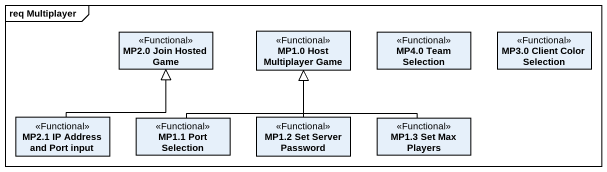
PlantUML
@startuml
mainframe req Multiplayer
hide circle
hide empty members
class "MP2.0 Join Hosted Game" as MP2_0_Join_Hosted_Game <<Functional>>
class "MP1.0 Host Multiplayer Game" as MP1_0_Host_Multiplayer_Game <<Functional>>
class "MP4.0 Team Selection" as MP4_0_Team_Selection <<Functional>>
class "MP3.0 Client Color Selection" as MP3_0_Client_Color_Selection <<Functional>>
class "MP2.1 IP Address and Port input" as MP2_1_IP_Address_and_Port <<Functional>>
class "MP1.1 Port Selection" as MP1_1_Port_Selection <<Functional>>
class "MP1.2 Set Server Password" as MP1_2_Set_Server_Password <<Functional>>
class "MP1.3 Set Max Players" as MP1_3_Set_Max_Players <<Functional>>
MP2_1_IP_Address_and_Port -up-|> MP2_0_Join_Hosted_Game
MP1_1_Port_Selection -up-|> MP1_0_Host_Multiplayer_Game
MP1_2_Set_Server_Password -up-|> MP1_0_Host_Multiplayer_Game
MP1_3_Set_Max_Players -up-|> MP1_0_Host_Multiplayer_Game
@enduml
